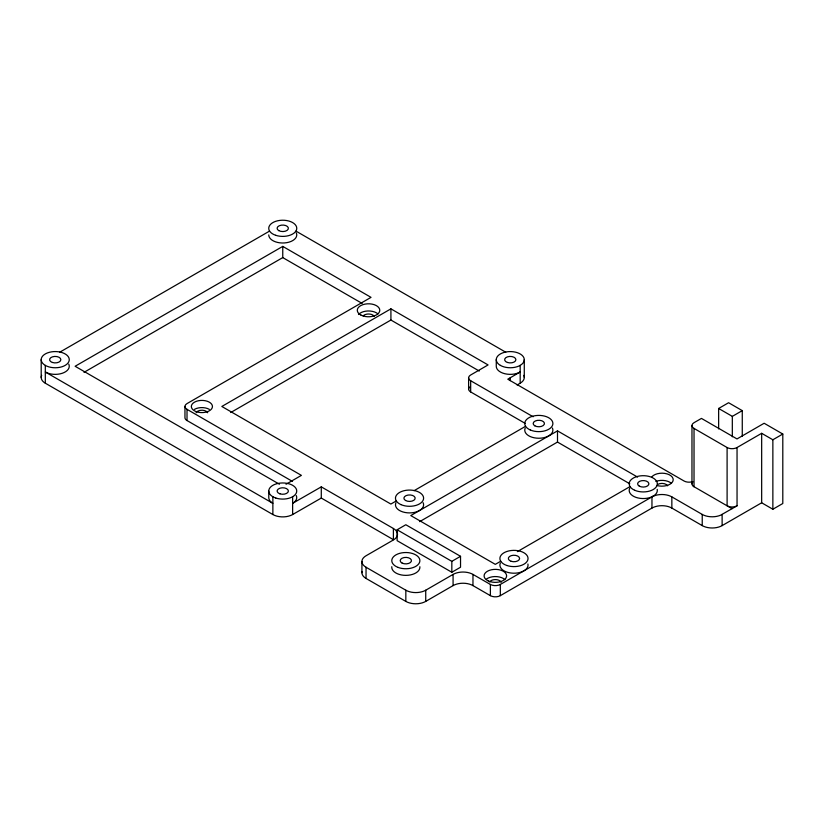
<?xml version="1.0" encoding="UTF-8"?>
<svg xmlns="http://www.w3.org/2000/svg" width="824" height="824" viewBox="0 0 824 824"><rect width="100%" height="100%" fill="white"/><g stroke="black" fill="none" stroke-linecap="round" stroke-linejoin="round"><path stroke-width="1.24" d="M41.2 377.464L41.2 359.666M296.249 495.543A13.977 8.065 0 0 1 292.633 503.33L321.288 486.86L393.388 528.483L393.388 539.669L321.288 498.057L292.633 514.537A13.977 8.065 0 0 1 272.868 514.537L45.31 383.201L45.31 365.392A14.029 8.096 0 0 1 51.603 351.838A14.029 8.096 0 0 1 68.783 361.767A14.029 8.096 0 0 1 45.31 365.392M184.957 406.469L184.957 417.665A7.035 4.058 0 0 0 187.017 420.539L292.52 481.443M187.017 420.539L187.017 409.343A7.035 4.058 0 0 1 187.017 403.595L371.027 297.361L282.756 246.397L75.118 366.268L279.418 484.224M268.779 491.022L268.779 497.624A13.977 8.065 0 0 0 272.868 503.33L45.31 371.995A14.029 8.096 0 0 0 62.243 373.282A14.029 8.096 0 0 0 68.783 364.177M272.868 514.537L272.868 496.728M84.007 372.345L282.756 257.593L282.756 246.397M292.633 514.537L292.633 496.728M321.288 498.057L321.288 486.86M361.921 572.69L361.921 561.515M732.072 508.676L694.024 486.716L694.035 428.428A7.035 4.058 0 0 1 694.035 422.681L701.451 418.407L737.006 438.935L764.147 423.258L782.8 434.032L782.8 503.505L772.861 509.242L761.664 502.784L722.133 525.609A14.07 8.127 0 0 1 702.233 525.609L671.848 508.068A14.07 8.116 0 0 0 651.959 508.068L500.322 595.659A7.035 4.058 0 0 1 490.383 595.659L472.966 585.606A14.07 8.116 0 0 0 453.076 585.606L425.73 601.396A14.07 8.127 0 0 1 405.83 601.407L366.041 578.438L366.041 567.252A14.07 8.116 0 0 1 366.041 555.767L393.388 539.967A14.07 8.116 0 0 0 393.388 528.483M230.73 412.525L390.916 320.042L390.916 308.846L488.076 364.939L470.669 374.992A7.035 4.058 0 0 0 470.669 380.739L470.669 391.936L525.31 423.464M468.609 389.062L468.609 377.866M490.383 595.659L490.383 584.453L472.966 574.41A14.07 8.116 0 0 0 453.076 574.41L425.73 590.211A14.07 8.116 0 0 1 405.83 590.211L366.041 567.252M496.264 359.666L496.264 366.268A14.008 8.085 0 0 0 504.906 373.746A14.008 8.085 0 0 0 520.181 371.995L507.79 379.195L684.044 481A7.035 4.058 0 0 0 692.531 481.649M500.322 595.659L500.322 584.453L653.205 496.161M517.081 384.993L520.181 383.191L520.181 365.382M524.28 377.464L524.28 359.666M671.848 508.068L671.848 496.882L670.468 496.182A14.07 8.116 0 0 0 651.959 496.882L651.959 508.068M691.964 483.843L691.975 425.555M718.641 428.913L718.641 408.477L728.591 402.73L742.269 410.63L742.269 436.195M761.664 502.784L761.664 433.311L772.861 439.769L782.8 434.032M59.74 352.209L269.52 231.111M390.916 308.846L221.831 406.469L390.864 504.051L396.323 500.92M286.041 484.244L301.399 475.376L187.017 409.343M414.081 490.682L525.527 426.317M397.117 529.77L405.82 524.744L460.534 556.313L460.534 567.231L451.83 572.258L397.127 540.678L397.117 529.77L451.83 561.34L460.534 556.313M419.673 521.633L557.498 442.066L629.783 483.791M718.641 408.477L732.32 416.367L742.269 410.63M517.4 551.616L629.969 486.613M694.035 428.428L727.098 447.525A7.035 4.058 0 0 0 737.047 447.525L761.664 433.311M671.848 496.882L702.233 514.423A14.07 8.116 0 0 0 720.743 515.124L737.047 505.812L737.047 447.525M500.755 561.226L495.306 564.358L410.785 515.577L557.498 430.87L637.57 477.086M295.981 231.111L505.751 352.219M693.365 486.335L694.024 486.716A7.035 4.058 0 0 1 692.912 481.813M282.756 257.593L362.2 303.459M390.916 320.042L479.249 371.037M470.669 380.739L533.118 416.769M722.123 514.423L722.133 525.609M772.861 439.769L772.861 509.242M732.32 416.367L732.32 436.823M727.098 447.525L727.108 505.812A7.035 4.058 0 0 0 737.047 505.812M702.233 514.423L702.233 525.609M557.498 430.87L557.498 442.066M510.262 377.752L510.262 380.626M472.966 574.41L472.966 585.606M453.076 574.41L453.076 585.606M451.83 561.34L451.83 572.258M425.73 590.211L425.73 601.396M405.83 590.211L405.83 601.396M523.807 375.373A14.008 8.085 0 0 1 520.181 383.191M470.669 391.936A7.035 4.058 0 0 1 469.556 387.033M296.279 232.821A14.008 8.085 0 0 1 284.579 242.936A14.008 8.085 0 0 1 268.748 234.912M45.31 383.201A14.029 8.096 0 0 1 41.674 375.373M552.41 428.027A14.07 8.116 0 0 1 538.824 438.244A14.07 8.116 0 0 1 525.238 428.027M423.124 502.692A14.07 8.116 0 0 1 409.538 512.909A14.07 8.116 0 0 1 395.953 502.692M657.521 484.543A5.974 3.451 0 0 1 667.646 485.799M194.433 409.373A10.547 6.087 0 0 1 209.358 409.373M358.502 314.521A11.258 6.499 0 0 1 377.969 313.913M500.322 584.453A7.035 4.058 0 0 1 490.383 584.453M486.366 579.138A11.258 6.499 0 0 1 504.875 579.581M363.209 315.901A5.974 3.451 0 0 1 368.998 314.016A5.974 3.451 0 0 1 374.22 316.395M196.163 412.752A5.974 3.451 0 0 1 196.761 411.918L197.708 411.207A5.974 3.451 0 0 1 207.71 412.752M489.662 581.981A5.974 3.451 0 0 1 495.657 579.602A5.974 3.451 0 0 1 501.198 582.331M655.852 481.401A11.258 6.499 0 0 1 671.406 483.338M651.939 476.715A11.258 6.499 0 0 1 667.09 473.903A11.258 6.499 0 0 1 671.962 482.648A11.258 6.499 0 0 1 656.81 485.46M527.926 564.028A14.07 8.116 0 0 1 513.053 573.195A14.07 8.116 0 0 1 500.384 562.988M657.202 489.363A14.07 8.116 0 0 1 642.339 498.53A14.07 8.116 0 0 1 629.67 488.323M366.041 578.438A14.07 8.116 0 0 1 362.045 571.629M419.869 566.716A14.07 8.127 0 0 1 405.82 575.368A14.07 8.127 0 0 1 391.791 566.706M52.417 362.478A5.624 3.244 0 0 0 60.852 359.666A5.624 3.244 0 0 0 52.417 356.854A5.624 3.244 0 0 0 52.417 362.478M278.769 230.607A5.624 3.244 0 0 0 288.184 229.154A5.624 3.244 0 0 0 281.293 225.168A5.624 3.244 0 0 0 278.769 230.607M275.752 235.314A14.008 8.085 0 0 0 296.764 228.31A14.008 8.085 0 0 0 275.752 221.306A14.008 8.085 0 0 0 275.752 235.314M500.364 365.382A14.008 8.085 0 0 0 523.807 361.757A14.008 8.085 0 0 0 506.647 351.858A14.008 8.085 0 0 0 500.364 365.382M275.762 498.015A13.977 8.065 0 0 0 296.733 491.022A13.977 8.065 0 0 0 275.762 484.038A13.977 8.065 0 0 0 275.762 498.015M279.933 493.834A5.624 3.244 0 0 0 288.379 491.022A5.624 3.244 0 0 0 279.933 488.21A5.624 3.244 0 0 0 279.933 493.834M196.617 411.773A10.547 6.087 0 0 0 212.448 406.5A10.547 6.087 0 0 0 196.617 401.226A10.547 6.087 0 0 0 196.617 411.773M361.015 315.118A11.258 6.499 0 0 0 379.545 311.627A11.258 6.499 0 0 0 365.053 304.108A11.258 6.499 0 0 0 361.015 315.118M488.22 580.899A11.258 6.499 0 0 0 506.461 576.924A11.258 6.499 0 0 0 491.382 569.786A11.258 6.499 0 0 0 488.22 580.899M507.46 362.478A5.624 3.244 0 0 0 515.896 359.666A5.624 3.244 0 0 0 507.46 356.854A5.624 3.244 0 0 0 507.46 362.478M534.838 425.823A5.624 3.244 0 0 0 544.252 424.36A5.624 3.244 0 0 0 537.361 420.384A5.624 3.244 0 0 0 534.838 425.823M639.28 486.119A5.624 3.244 0 0 0 648.694 484.656A5.624 3.244 0 0 0 641.803 480.68A5.624 3.244 0 0 0 639.28 486.119M511.158 561.299A5.624 3.244 0 0 0 519.604 558.487A5.624 3.244 0 0 0 511.158 555.675A5.624 3.244 0 0 0 511.158 561.299M405.562 500.487A5.624 3.244 0 0 0 414.977 499.025A5.624 3.244 0 0 0 408.086 495.049A5.624 3.244 0 0 0 405.562 500.487M400.979 504.628A14.07 8.116 0 0 0 423.484 499.251A14.07 8.116 0 0 0 404.151 490.682A14.07 8.116 0 0 0 400.979 504.628M506.945 565.521A14.07 8.116 0 0 0 528.04 558.487A14.07 8.116 0 0 0 506.945 551.452A14.07 8.116 0 0 0 506.945 565.521M634.696 490.259A14.07 8.116 0 0 0 657.202 484.883A14.07 8.116 0 0 0 637.869 476.313A14.07 8.116 0 0 0 634.696 490.259M530.265 429.963A14.07 8.116 0 0 0 552.77 424.587A14.07 8.116 0 0 0 533.437 416.017A14.07 8.116 0 0 0 530.265 429.963M402.112 563.08A5.624 3.244 0 0 0 411.341 561.278A5.624 3.244 0 0 0 404.028 557.56A5.624 3.244 0 0 0 402.112 563.08M398.002 567.386A14.07 8.127 0 0 0 419.859 561.175A14.07 8.127 0 0 0 399.619 553.357A14.07 8.127 0 0 0 398.002 567.386"/></g></svg>
